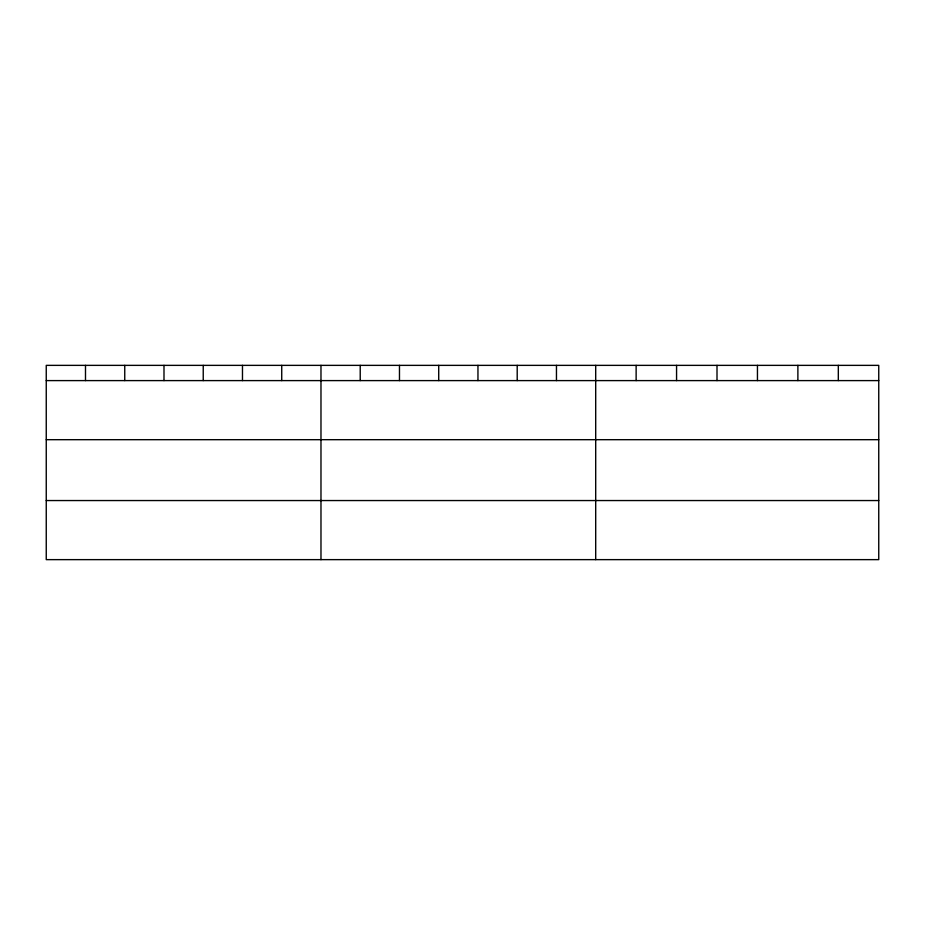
<?xml version="1.0" encoding="UTF-8"?>
<svg xmlns="http://www.w3.org/2000/svg" width="925" height="925" viewBox="0 0 925 925"><rect width="100%" height="100%" fill="white"/><g stroke="black" fill="none" stroke-linecap="round" stroke-linejoin="round"><path stroke-width="1.39" d="M878.75 439.687L878.75 365.363L46.25 365.363L46.25 559.637L878.75 559.637L878.75 439.687L46.25 439.687M46.25 380.603L878.75 380.603M46.25 500.552L878.75 500.552M838.316 365.363L838.316 380.603M797.882 365.363L797.882 380.603M757.448 365.363L757.448 380.603M717.002 365.363L717.002 380.603M676.568 365.363L676.568 380.603M636.134 365.363L636.134 380.603M595.7 365.363L595.7 559.637M556.457 365.363L556.457 380.603M517.202 365.363L517.202 380.603M477.959 365.363L477.959 380.603M438.716 365.363L438.716 380.603M399.473 365.363L399.473 380.603M360.218 365.363L360.218 380.603M320.975 365.363L320.975 559.637M281.732 365.363L281.732 380.603M242.477 365.363L242.477 380.603M203.234 365.363L203.234 380.603M163.991 365.363L163.991 380.603M124.748 365.363L124.748 380.603M85.493 365.363L85.493 380.603"/></g></svg>
